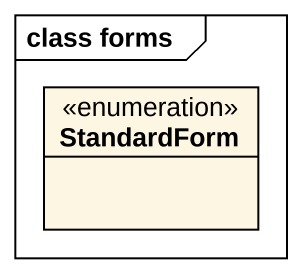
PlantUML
@startuml
mainframe class forms
hide circle
hide empty members
enum StandardForm
@enduml
